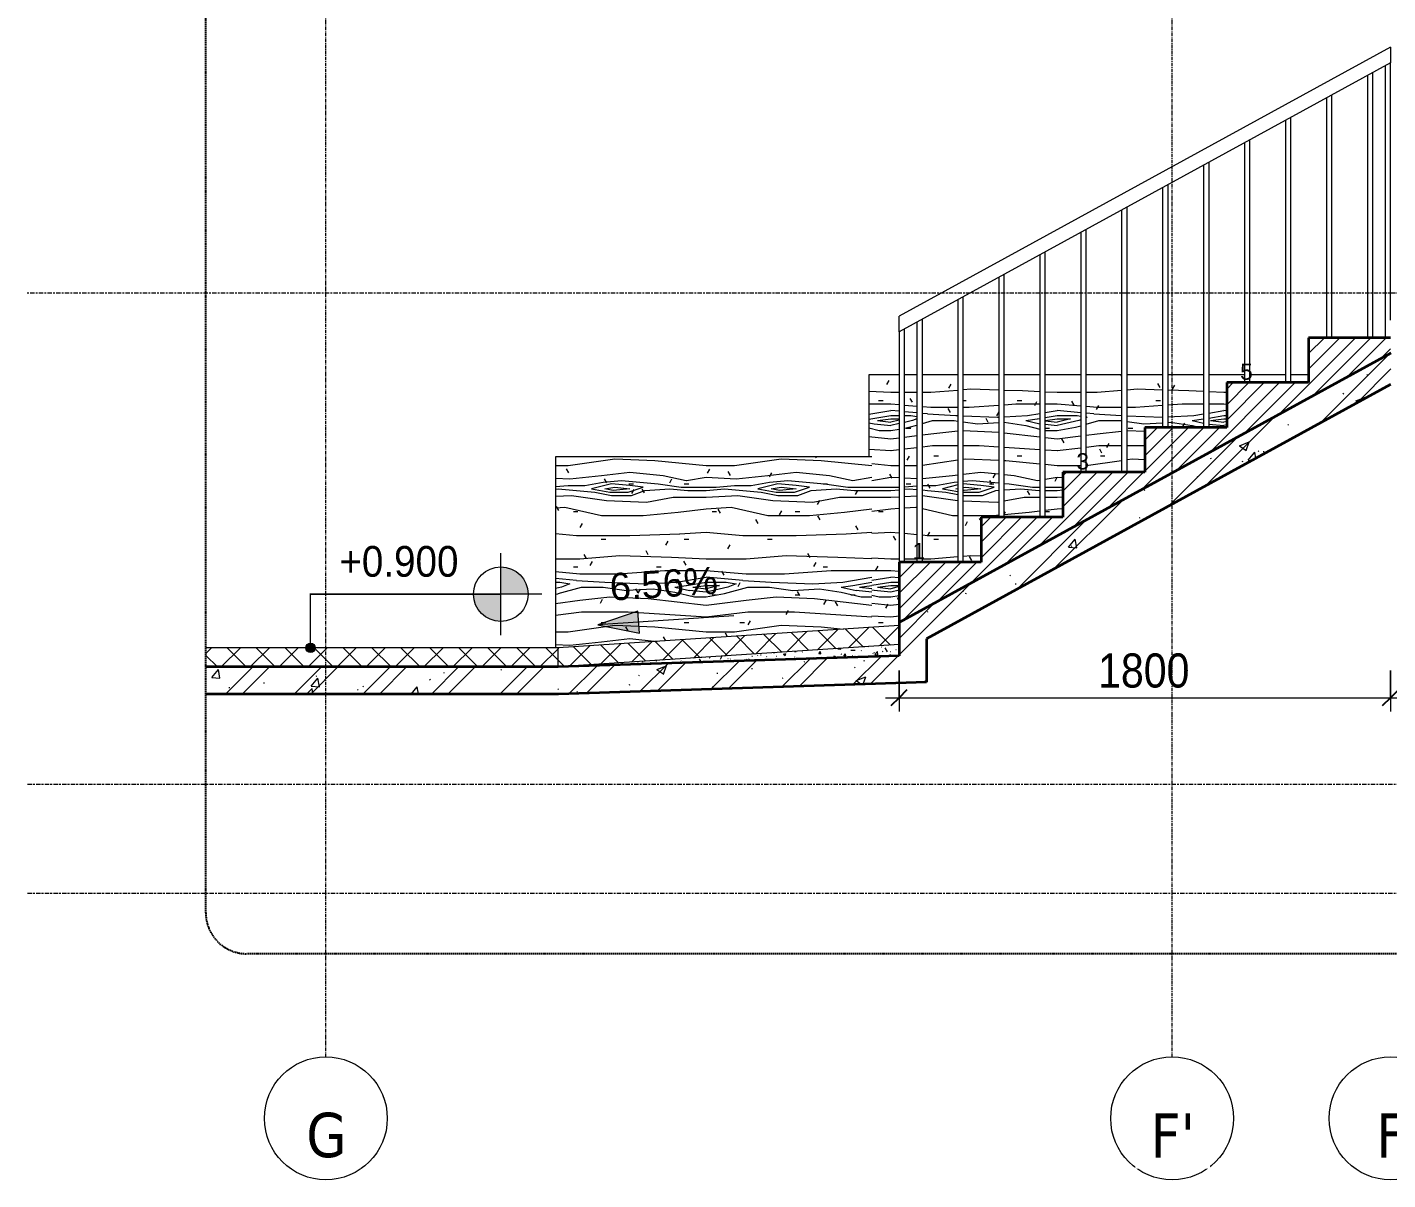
# Model space of a CAD drawing. Header units: millimetres. Extents: x 74302 to 149682, y -1785 to 49068.
# Drawn here: x 87919 to 92904, y -1048 to 3173 of the extents above; entities that cross this region are included whole.
import ezdxf

# ---------------------------------------------------------------- set-up
doc = ezdxf.new("R2010")
doc.units = ezdxf.units.MM
for name, pattern in [('Centre', [31.75, 6.35, -4.7625, 15.875, -4.7625]), ('Demolished', [7.14375, 4.7625, -2.38125]), ('Grid Line', [22.225, 12.7, -3.175, 3.175, -3.175]), ('Hidden', [7.14375, 4.7625, -2.38125])]:
    doc.linetypes.add(name, pattern=pattern)
for name, color, linetype, lineweight in [('A-ANNO-DIMS', 211, 'Continuous', 9), ('A-ANNO-DIMS-50', 211, 'Continuous', 9), ('A-DETL-DEMO', 6, 'Demolished', 18), ('A-DETL-GENF', 92, 'Continuous', 18), ('A-DETL-GENF-3', 92, 'Hidden', 25), ('A-DETL-GENF-4', 9, 'Continuous', 18), ('A-DETL-MEDM', 33, 'Continuous', 35), ('A-FLOR-FNSH-2', 7, 'Continuous', 18), ('A-FLOR-HRAL', 11, 'Continuous', 18), ('A-FLOR-HRAL-1', 7, 'Continuous', 18), ('A-FLOR-LEVL-2', 51, 'Centre', 9), ('A-FLOR-MCUT', 51, 'Continuous', 18), ('A-FLOR-PATT-2', 8, 'Continuous', 18), ('A-WALL', 113, 'Continuous', 18), ('A-WALL-PATT-5', 254, 'Continuous', 18), ('G-ANNO-DIMS', 111, 'Continuous', 9), ('S-GRID-1', 1, 'Grid Line', 9), ('S-GRID-IDEN', 1, 'Continuous', 9), ('S-STRS', 31, 'Continuous', 18), ('S-STRS-1', 31, 'Continuous', 35), ('S-STRS-ANNO', 31, 'Continuous', 18)]:
    doc.layers.add(name, color=color, linetype=linetype, lineweight=lineweight)
doc.styles.add('Arial_1', font='arial.ttf', dxfattribs={"height": 59.53})
doc.styles.add('Arial_3', font='arial.ttf', dxfattribs={"height": 100})
doc.styles.add('Arial_4', font='arial.ttf', dxfattribs={"width": 0.9, "height": 112.5})
doc.styles.add('Tahoma_B', font='tahomabd.ttf', dxfattribs={"height": 162.5})
doc.styles.add('UTM Avo', font='', dxfattribs={"width": 0.9, "height": 125})
doc.styles.get('UTM Avo').set_extended_font_data('UTM Avo')
doc.dimstyles.new('1_Dim_chi_tiet_2_5', dxfattribs={"dimscale": 304.8, "dimtxt": 124.912619, "dimasz": 0.19685, "dimexe": 0.164042, "dimexo": 0.0625, "dimgap": 0.016404, "dimtad": 1, "dimdec": 0, "dimrnd": 5, "dimzin": 0, "dimdsep": 46, "dimtxsty": 'UTM Avo', "dimblk1": 'OBLIQUE', "dimblk2": 'OBLIQUE', "dimsah": 1, "dimcen": 0.09, "dimdle": 0.164042, "dimazin": 0, "dimtfac": 1, "dimtdec": 4, "dimtix": 1, "dimtmove": 0, "dimatfit": 3, "dimfxl": 0.328084, "dimfxlon": 1, "dimtvp": 1, "dimtolj": 1, "dimtzin": 0, "dimarcsym": 2})
pattern_1 = [(45, (94085.575, 15725), (-53.033, 53.033), []), (135, (94085.575, 15725), (-53.033, -53.033), [])]
pattern_2 = [(0, (94085.57, 15725), (406.4, 101.6), [16.764, -288.036, 16.764, -288.036, -1625.6]), (0, (94085.57, 15725), (406.4, 101.6), [-609.6, 16.764, -592.836, 16.764, -288.036, -711.2]), (0, (94085.57, 15725), (406.4, 101.6), [-1524, 16.764, -186.436, 16.764, -491.236]), (120, (94237.97, 15775.8), (-291.1882, 301.1527), [16.764, -288.036, 16.764, -288.036, -1625.6]), (120, (94237.97, 15775.8), (-291.1882, 301.1527), [-609.6, 16.764, -592.836, 16.764, -288.036, -711.2]), (120, (94237.97, 15775.8), (-291.1882, 301.1527), [-1524, 16.764, -186.436, 16.764, -491.236]), (240, (94288.77, 15979), (-115.2118, -402.7527), [16.764, -288.036, 16.764, -288.036, -1625.6]), (240, (94288.77, 15979), (-115.2118, -402.7527), [-609.6, 16.764, -592.836, 16.764, -288.036, -711.2]), (240, (94288.77, 15979), (-115.2118, -402.7527), [-1524, 16.764, -186.436, 16.764, -491.236])]

# ---------------------------------------------------------------- blocks, each defined once
blk = doc.blocks.new('Railing - 20mm-1483599-TKCS_SẢNH - BẬC CẤP 2 - MẶT CẮT 1')
at = {"layer": 'A-FLOR-HRAL'}
for p, q in [((-44621.9, 2996.4), (-44621.9, 2035.7)), ((-44601.9, 2035.7), (-44601.9, 3007.4))]:
    blk.add_line(p, q, dxfattribs=at)
blk = doc.blocks.new('Railing - 20mm-1483597-TKCS_SẢNH - BẬC CẤP 2 - MẶT CẮT 1')
at = {"layer": 'A-FLOR-HRAL'}
for p, q in [((-44771.9, 2914.3), (-44771.9, 2035.7)), ((-44751.9, 2035.7), (-44751.9, 2925.3))]:
    blk.add_line(p, q, dxfattribs=at)
blk = doc.blocks.new('Railing - 20mm-1483595-TKCS_SẢNH - BẬC CẤP 2 - MẶT CẮT 1')
at = {"layer": 'A-FLOR-HRAL'}
for p, q in [((-44536.9, 2100), (-44536.9, 3043)), ((-44556.9, 3032), (-44556.9, 2035.7))]:
    blk.add_line(p, q, dxfattribs=at)
blk = doc.blocks.new('Railing - 20mm-1483593-TKCS_SẢNH - BẬC CẤP 2 - MẶT CẮT 1')
at = {"layer": 'A-FLOR-HRAL'}
for p, q in [((-46336.9, 2057.3), (-46336.9, 1214.3)), ((-46316.9, 1214.3), (-46316.9, 2068.2))]:
    blk.add_line(p, q, dxfattribs=at)
blk = doc.blocks.new('Railing - Railing-939774-TKCS_SẢNH - BẬC CẤP 2 - MẶT CẮT 1')
for name, p in [('Railing - 20mm-1483595-TKCS_SẢNH - BẬC CẤP 2 - MẶT CẮT 1', (0, 0)), ('Railing - 20mm-1483599-TKCS_SẢNH - BẬC CẤP 2 - MẶT CẮT 1', (0, 0)), ('Railing - 20mm-1483597-TKCS_SẢNH - BẬC CẤP 2 - MẶT CẮT 1', (0, 0)), ('Railing - 20mm-1483599-TKCS_SẢNH - BẬC CẤP 2 - MẶT CẮT 1', (-300, -164.3)), ('Railing - 20mm-1483597-TKCS_SẢNH - BẬC CẤP 2 - MẶT CẮT 1', (-300, -164.3)), ('Railing - 20mm-1483599-TKCS_SẢNH - BẬC CẤP 2 - MẶT CẮT 1', (-600, -328.6)), ('Railing - 20mm-1483597-TKCS_SẢNH - BẬC CẤP 2 - MẶT CẮT 1', (-600, -328.6)), ('Railing - 20mm-1483599-TKCS_SẢNH - BẬC CẤP 2 - MẶT CẮT 1', (-900, -492.9)), ('Railing - 20mm-1483597-TKCS_SẢNH - BẬC CẤP 2 - MẶT CẮT 1', (-900, -492.9)), ('Railing - 20mm-1483599-TKCS_SẢNH - BẬC CẤP 2 - MẶT CẮT 1', (-1200, -657.1)), ('Railing - 20mm-1483597-TKCS_SẢNH - BẬC CẤP 2 - MẶT CẮT 1', (-1200, -657.1)), ('Railing - 20mm-1483599-TKCS_SẢNH - BẬC CẤP 2 - MẶT CẮT 1', (-1500, -821.4)), ('Railing - 20mm-1483597-TKCS_SẢNH - BẬC CẤP 2 - MẶT CẮT 1', (-1500, -821.4)), ('Railing - 20mm-1483593-TKCS_SẢNH - BẬC CẤP 2 - MẶT CẮT 1', (0, 0))]:
    blk.add_blockref(name, p)
blk = doc.blocks.new('Top Rail Type - Top Rail_Internal_-939791-TKCS_SẢNH - BẬC CẤP 2 - MẶT CẮT 1')
at = {"layer": 'A-FLOR-HRAL'}
for p, q in [((-44536.9, 3100), (-46336.9, 2114.3)), ((-44536.9, 3100), (-44536.9, 3043)), ((-44536.9, 3043), (-46336.9, 2057.3)), ((-46336.9, 2057.3), (-46336.9, 2114.3))]:
    blk.add_line(p, q, dxfattribs=at)
blk = doc.blocks.new('BORDER VIEW - BORDER VIEW-2327237-TKCS_SẢNH - BẬC CẤP 2 - MẶT CẮT 1')
at = {"layer": 'A-DETL-GENF-3'}
for p, q in [((-48876.9, -70), (-48876.9, 5652.3)), ((-38236.7, -220), (-48726.9, -220))]:
    blk.add_line(p, q, dxfattribs=at)
blk.add_arc((-48726.9, -70), 150, 180, 270, dxfattribs=at)
blk = doc.blocks.new('Grid - M_Grid Head - Circle-353313-TKCS_SẢNH - BẬC CẤP 2 - MẶT CẮT 1')
at = {"layer": 'S-GRID-IDEN'}
blk.add_circle((-39236.9, -822.9), 225, dxfattribs=at)
blk = doc.blocks.new('Spot Elevations - M_Spot Elevation - Target Filled-350595-TKCS_SẢNH - BẬC CẤP 2 - MẶT CẮT 1')
at = {"layer": 'G-ANNO-DIMS'}
h = blk.add_hatch(color=256, dxfattribs=at)
edge = h.paths.add_edge_path()
edge.add_line((-47796.3, 1096.7), (-47696.3, 1096.7))
edge.add_arc((-47796.3, 1096.7), 100, 0, 90)
edge.add_line((-47796.3, 1196.7), (-47796.3, 1096.7))
h = blk.add_hatch(color=256, dxfattribs=at)
edge = h.paths.add_edge_path()
edge.add_line((-47796.3, 1096.7), (-47896.3, 1096.7))
edge.add_arc((-47796.3, 1096.7), 100, 180, 270)
edge.add_line((-47796.3, 996.7), (-47796.3, 1096.7))
for p, q in [((-47796.3, 946.7), (-47796.3, 1246.7)), ((-47646.3, 1096.7), (-48496.3, 1096.7))]:
    blk.add_line(p, q, dxfattribs=at)
blk.add_circle((-47796.3, 1096.7), 100, dxfattribs=at)
blk = doc.blocks.new('DIMBLOCK17-TKCS_SẢNH - BẬC CẤP 2 - MẶT CẮT 1')
at = {"layer": 'A-ANNO-DIMS-50'}
for p, q in [((91113.5, 817.3), (91113.5, 667.3)), ((91113.5, 717.3), (91113.5, 817.3)), ((92913.5, 817.3), (92913.5, 667.3)), ((92913.5, 717.3), (92913.5, 817.3)), ((91063.5, 717.3), (92963.5, 717.3))]:
    blk.add_line(p, q, dxfattribs=at)
at = {"layer": 'A-ANNO-DIMS-50', "lineweight": 25}
for p, q in [((91113.5, 717.3), (91083.5, 687.3)), ((91113.5, 717.3), (91143.5, 747.3)), ((92913.5, 717.3), (92883.5, 687.3)), ((92913.5, 717.3), (92943.5, 747.3))]:
    blk.add_line(p, q, dxfattribs=at)
at = {"layer": 'A-ANNO-DIMS-50', "color": 0, "insert": (91842.3, 879.7), "char_height": 125, "width": 410.824, "attachment_point": 1, "line_spacing_factor": 1.110334, "style": 'UTM Avo'}
blk.add_mtext('1800', dxfattribs=at)
blk = doc.blocks.new('_Oblique')
at = {"color": 0, "linetype": 'ByBlock', "lineweight": -2}
blk.add_line((-0.5, -0.5), (0.5, 0.5), dxfattribs=at)

msp = doc.modelspace()

# ---------------------------------------------------------------- hatches: boundary and pattern name
at = {"layer": 'A-DETL-GENF-4'}
h = msp.add_hatch(dxfattribs=at)
h.set_pattern_fill('FP_6', color=256, style=0, pattern_type=2)
h.set_pattern_definition([(50, (94085.57, 15725), (364.368, -31.8783), [38.1, -419.1]), (355, (94085.57, 15725), (-70.486, 382.113), [30.48, -335.28]), (100.451, (94115.94, 15722.34), (293.885, 350.233), [32.38, -356.18]), (46.184, (94085.57, 15826.6), (542.158, -84.086), [57.15, -628.65]), (96.636, (94130.75, 15819.6), (474.805, 494.855), [48.57, -534.27]), (351.184, (94085.6, 15826.6), (474.81, 494.85), [45.72, -502.92]), (21, (94136.37, 15801.2), (303.2285, -204.5305), [38.1, -419.1]), (326, (94136.37, 15801.2), (123.604, 368.376), [30.48, -335.28]), (71.451, (94161.64, 15784.16), (426.834, 163.843), [32.38, -356.18]), (37.5, (94085.57, 15725), (6.1766, 169.1102), [3.353, -327.863, 3.353, -337.007, -336.55]), (37.5, (94085.57, 15725), (6.1766, 169.1102), [-671.576, 3.353, -333.197]), (7.5, (94085.57, 15725), (133.6389, 200.3615), [3.353, -190.703, 3.353, -320.243, -128.27]), (7.5, (94085.57, 15725), (133.6389, 200.3615), [-517.652, 3.353, -124.917]), (327.5, (93972.29, 15725), (271.1818, -11.4584), [3.353, -123.647, 3.353, -392.887, -525.78]), (327.5, (93972.29, 15725), (271.1818, -11.4584), [-523.24, 3.353, -522.427]), (317.5, (93921.5, 15725), (296.2585, 50.853), [3.353, -161.747, 3.353, -259.791, -373.38]), (317.5, (93921.5, 15725), (296.2585, 50.853), [-428.244, 3.353, -370.027]), (45, (94085.57, 15725), (-125.7236, 125.7236), []), (45, (94085.57, 15915.5), (-125.7236, 125.7236), [])])
h.paths.add_polyline_path([(89865.8, 730), (91213.5, 774.2), (91213.5, 933.7), (92915.2, 1865.6), (92915.2, 1979.6), (91113.5, 993), (91113.5, 871), (89864.1, 830), (88573.5, 830), (88573.5, 730)])
at = {"layer": 'A-FLOR-PATT-2'}
h = msp.add_hatch(dxfattribs=at)
h.set_pattern_fill('FP_8', color=256, style=0, pattern_type=2)
h.set_pattern_definition(pattern_1)
h.paths.add_polyline_path([(89864.1, 830), (91113.5, 911.9), (91113.5, 981.9), (89864.1, 900), (89864.1, 871)])
h = msp.add_hatch(dxfattribs=at)
h.set_pattern_fill('FP_8', color=256, style=0, pattern_type=2)
h.set_pattern_definition(pattern_1)
h.paths.add_polyline_path([(89864.1, 830), (89864.1, 900), (88573.5, 900), (88573.5, 830)])
h = msp.add_hatch(dxfattribs=at)
h.set_pattern_fill('FP_9', color=256, style=0, pattern_type=2)
h.set_pattern_definition([(0, (94085.575, 15725), (203.2, 50.8), [16.764, -135.636, 16.764, -135.636, -812.8]), (0, (94085.575, 15725), (203.2, 50.8), [-304.8, 16.764, -288.036, 16.764, -135.636, -355.6]), (0, (94085.575, 15725), (203.2, 50.8), [-762, 16.764, -84.836, 16.764, -237.236]), (120, (94161.775, 15750.4), (-145.59409, 150.57636), [16.764, -135.636, 16.764, -135.636, -812.8]), (120, (94161.775, 15750.4), (-145.59409, 150.57636), [-304.8, 16.764, -288.036, 16.764, -135.636, -355.6]), (120, (94161.775, 15750.4), (-145.59409, 150.57636), [-762, 16.764, -84.836, 16.764, -237.236]), (240, (94187.175, 15852), (-57.60591, -201.37636), [16.764, -135.636, 16.764, -135.636, -812.8]), (240, (94187.175, 15852), (-57.60591, -201.37636), [-304.8, 16.764, -288.036, 16.764, -135.636, -355.6]), (240, (94187.175, 15852), (-57.60591, -201.37636), [-762, 16.764, -84.836, 16.764, -237.236])])
h.paths.add_polyline_path([(89864.1, 830), (91113.5, 871), (91113.5, 911.9), (89865.8, 830.1)])
h = msp.add_hatch(dxfattribs=at)
h.set_pattern_fill('FP_10', color=256, style=0, pattern_type=2)
h.set_pattern_definition([(50, (94085.575, 15725), (91.09195, -7.96922), [9.525, -104.775]), (355, (94085.57, 15725), (-17.6212, 95.5283), [7.62, -83.82]), (100.451, (94093.17, 15724.34), (73.47134, 87.55785), [8.095, -89.045]), (46.184, (94085.57, 15750.4), (135.5398, -21.0213), [14.287, -157.162]), (96.636, (94096.87, 15748.65), (118.7017, 123.7142), [12.143, -133.568]), (351.184, (94085.57, 15750.4), (118.7029, 123.713), [11.43, -125.73]), (21, (94098.275, 15744.05), (75.80726, -51.1323), [9.525, -104.775]), (326, (94098.27, 15744.05), (30.9012, 92.09387), [7.62, -83.82]), (71.451, (94104.59, 15739.79), (106.70837, 40.9602), [8.095, -89.045]), (37.5, (94085.575, 15725), (1.54416, 42.27754), [1.676, -81.128, 1.676, -83.414, -84.138]), (37.5, (94085.575, 15725), (1.54416, 42.27754), [-167.894, 1.676, -82.461]), (7.5, (94085.575, 15725), (33.40972, 50.09037), [1.676, -46.838, 1.676, -79.223, -32.068]), (7.5, (94085.575, 15725), (33.40972, 50.09037), [-129.413, 1.676, -30.391]), (327.5, (94057.254, 15725), (67.79551, -2.864035), [1.676, -30.074, 1.676, -97.384, -131.445]), (327.5, (94057.254, 15725), (67.79551, -2.864035), [-130.81, 1.676, -129.769]), (317.5, (94044.554, 15725), (74.06478, 12.71375), [1.676, -39.599, 1.676, -64.11, -93.345]), (317.5, (94044.554, 15725), (74.06478, 12.71375), [-107.061, 1.676, -91.669])])
h.paths.add_polyline_path([(89864.1, 830), (91113.5, 871), (91113.5, 911.9), (89865.8, 830.1)])
at = {"layer": 'A-WALL-PATT-5'}
h = msp.add_hatch(dxfattribs=at)
h.set_pattern_fill('FP_15', color=256, style=0, pattern_type=2)
h.set_pattern_definition(pattern_2)
h.paths.add_polyline_path([(91013.1, 975.4), (91113.5, 981.9), (91113.5, 1900), (91003.1, 1900), (91003.1, 1600), (91013.1, 1600), (91013.1, 993)])
h.paths.add_polyline_path([(91133.5, 1214.3), (91178.5, 1214.3), (91178.5, 1900), (91133.5, 1900), (91133.5, 1228.2)])
h.paths.add_polyline_path([(91260.7, 1214.3), (91328.5, 1214.3), (91328.5, 1900), (91198.5, 1900), (91198.5, 1214.3), (91233.9, 1214.3)])
h.paths.add_polyline_path([(91413.5, 1214.3), (91413.5, 1378.6), (91478.5, 1378.6), (91478.5, 1900), (91348.5, 1900), (91348.5, 1214.3)])
h.paths.add_polyline_path([(91498.5, 1378.6), (91628.5, 1378.6), (91628.5, 1900), (91498.5, 1900), (91498.5, 1420.3)])
h.paths.add_polyline_path([(91648.5, 1378.6), (91713.5, 1378.6), (91713.5, 1542.9), (91778.5, 1542.9), (91778.5, 1900), (91648.5, 1900), (91648.5, 1412.3)])
h.paths.add_polyline_path([(91928.5, 1542.9), (91928.5, 1900), (91798.5, 1900), (91798.5, 1542.9)])
h.paths.add_polyline_path([(91948.5, 1542.9), (92013.5, 1542.9), (92013.5, 1707.1), (92078.5, 1707.1), (92078.5, 1900), (91948.5, 1900), (91948.5, 1707.1)])
h.paths.add_polyline_path([(92248.5, 1707.1), (92313.5, 1707.1), (92313.5, 1871.4), (92378.5, 1871.4), (92378.5, 1900), (92248.5, 1900), (92248.5, 1796.1)])
h.paths.add_polyline_path([(92228.5, 1707.1), (92228.5, 1900), (92098.5, 1900), (92098.5, 1707.1)])
h.paths.add_polyline_path([(92613.5, 1871.4), (92613.5, 1900), (92548.5, 1900), (92548.5, 1871.4)])
h.paths.add_polyline_path([(92398.5, 1871.4), (92528.5, 1871.4), (92528.5, 1900), (92398.5, 1900)])
h = msp.add_hatch(dxfattribs=at)
h.set_pattern_fill('FP_16', color=256, style=0, pattern_type=2)
h.set_pattern_definition([(349.695, (93097.5, 869.39), (3657.5982, -609.61), [68.155, -6747.38]), (0, (93164.56, 857.2), (609.6, 609.6), [67.06, -542.54]), (18.435, (93231.61, 857.2), (1219.199, 609.602), [57.83, -1869.89]), (172.875, (93286.48, 875.49), (4267.1994, -609.5991), [49.15, -4865.604]), (174.806, (93237.71, 881.584), (6096.004, -609.5547), [67.333, -6665.92]), (194.036, (93170.65, 887.68), (-1828.802, -609.592), [75.4, -2438.04]), (9.462, (93146.27, 869.39), (3048.005, 609.5835), [37.08, -3670.97]), (353.66, (93182.845, 875.49), (-4876.8008, 609.5835), [55.2, -5464.96]), (185.711, (93237.71, 869.39), (-5486.3951, -609.6394), [61.264, -6065.14]), (168.69, (93176.75, 863.3), (2438.4, -609.6026), [31.084, -3077.28]), (354.806, (93042.637, 863.296), (-6096.004, 609.5547), [67.333, -6665.92]), (348.69, (93109.69, 857.2), (-2438.4, 609.6026), [62.17, -3046.194]), (0, (93170.65, 845), (609.6, 609.6), [73.15, -536.45]), (20.556, (93243.805, 845.01), (3048, 1219.197), [52.084, -5156.34]), (3.814, (93292.573, 863.296), (8534.40115, 609.5889), [91.643, -9072.654]), (354.806, (93384.01, 869.39), (-6096.004, 609.5547), [67.333, -6665.92]), (0, (93451.07, 863.3), (609.6, 609.6), [67.06, -542.54]), (5.194, (92908.525, 863.296), (6096.004, 609.5547), [67.333, -6665.92]), (354.806, (92975.58, 869.39), (-6096.004, 609.5547), [67.333, -6665.92]), (0, (92908.5, 875.5), (609.6, 609.6), [36.58, -573.02]), (5.194, (92945.1, 875.49), (6096.004, 609.5547), [67.333, -6665.92]), (0, (93012.16, 881.6), (609.6, 609.6), [60.96, -548.64]), (10.305, (93073.117, 881.584), (-3657.5982, -609.61), [68.155, -6747.38]), (5.194, (93140.17, 893.776), (6096.004, 609.5547), [67.333, -6665.92]), (354.806, (93207.23, 899.87), (-6096.004, 609.5547), [67.333, -6665.92]), (354.806, (93274.285, 893.776), (-6096.004, 609.5547), [67.333, -6665.92]), (351.87, (93341.34, 887.68), (-3657.6004, 609.593), [86.21, -4224.31]), (0, (93426.7, 875.5), (609.6, 609.6), [91.44, -518.16]), (347.471, (93402.3, 509.73), (3047.9989, -609.6108), [56.2, -5564.033]), (354.289, (93457.165, 497.536), (-5486.3951, 609.6394), [61.264, -6065.14]), (8.13, (93402.3, 509.73), (3657.6004, 609.593), [43.105, -4267.42]), (9.462, (93444.97, 515.82), (3048.005, 609.5835), [74.16, -3633.89]), (0, (92908.5, 528), (609.6, 609.6), [73.15, -536.45]), (350.538, (92981.68, 528.02), (-3048.005, 609.5835), [37.08, -3670.97]), (201.801, (93018.25, 521.92), (1828.8045, 609.587), [32.83, -3249.97]), (192.995, (92987.773, 509.73), (5486.3931, 1219.23746), [81.33, -8051.747]), (352.875, (93469.36, 509.73), (-4267.1994, 609.5991), [49.15, -4865.604]), (7.125, (93469.36, 509.73), (4267.1994, 609.5991), [49.15, -4865.604]), (0, (92908.5, 515.8), (609.6, 609.6), [48.77, -560.83]), (194.036, (92957.3, 515.82), (-1828.802, -609.592), [50.27, -2463.18]), (356.633, (93042.637, 534.112), (-9753.5944, 609.6919), [103.81, -10277.302]), (357.709, (93146.269, 528.016), (-14630.39665, 609.6991), [152.522, -15099.665]), (3.18, (93298.67, 521.92), (10363.1983, 609.6312), [109.897, -10879.823]), (9.462, (93408.4, 528.02), (3048.005, 609.5835), [111.24, -3596.81]), (10.305, (92908.525, 473.15), (-3657.5982, -609.61), [68.155, -6747.38]), (15.945, (92975.58, 485.34), (-2438.4042, -609.5832), [88.76, -4349.196]), (0, (93060.9, 509.7), (609.6, 609.6), [79.25, -530.35]), (351.87, (93140.17, 509.73), (-3657.6004, 609.593), [86.21, -4224.31]), (3.576, (93225.517, 497.536), (9144.00297, 609.5468), [97.726, -9674.906]), (351.254, (93323.053, 503.63), (4267.201, -609.5878), [80.18, -7937.856]), (345.964, (93402.3, 491.44), (-1828.802, 609.5924), [75.4, -2438.04]), (0, (93475.45, 473.15), (609.6, 609.6), [42.67, -566.93]), (174.806, (93042.637, 534.11), (6096.004, -609.5547), [134.665, -6598.587]), (355.236, (92908.525, 570.69), (-6705.5965, 609.6414), [146.81, -7193.745]), (0, (93054.8, 558.5), (609.6, 609.6), [140.21, -469.39]), (4.086, (93195.037, 558.496), (7924.795, 609.65274), [171.123, -8385.02]), (0, (93365.7, 570.7), (609.6, 609.6), [152.4, -457.2]), (7.125, (92908.525, 442.67), (4267.1994, 609.599), [147.443, -4767.31]), (6.34, (93054.83, 460.96), (4876.8008, 609.5835), [110.403, -5409.76]), (357.51, (93164.557, 473.152), (-13411.19697, 609.7044), [140.34, -13893.706]), (353.48, (93304.765, 467.056), (-15849.59217, 1828.85517), [214.749, -21260.135]), (3.013, (92908.525, 838.912), (10972.79715, 609.6408), [115.984, -11482.446]), (351.87, (93024.35, 845.01), (-3657.6004, 609.593), [129.316, -4181.21]), (357.614, (93152.365, 826.72), (-14020.79943, 609.61372), [146.43, -14496.664]), (10.62, (93298.67, 820.624), (-6705.59246, -1219.2397), [99.236, -9824.334]), (0, (93396.2, 838.9), (609.6, 609.6), [121.92, -487.68]), (356.82, (92908.525, 912.064), (-10363.1983, 609.6312), [109.897, -10879.823]), (6.009, (93018.253, 905.968), (-6095.999, -609.59918), [116.464, -11529.93]), (6.71, (93134.077, 918.16), (-5486.39734, -609.61573), [104.346, -10330.325]), (354.289, (93237.71, 930.35), (-5486.3951, 609.6394), [122.53, -6003.877]), (347.905, (93359.63, 918.16), (-5486.3949, 1219.22295), [87.28, -8640.862]), (9.462, (93444.97, 899.87), (3048.005, 609.5835), [74.16, -3633.89]), (3.814, (92908.525, 796.24), (8534.40115, 609.5889), [91.643, -9072.654]), (347.196, (92999.965, 802.336), (-7924.80896, 1828.76326), [137.532, -13615.67]), (0, (93134.1, 771.86), (609.6, 609.6), [152.4, -457.2]), (5.44, (93286.477, 771.856), (-6705.6025, -609.56085), [128.595, -12730.932]), (6.71, (93414.493, 784.048), (-5486.39734, -609.61573), [104.346, -10330.325]), (0, (92908.5, 954.74), (609.6, 609.6), [103.63, -505.97]), (8.13, (93012.16, 954.74), (3657.6004, 609.593), [172.42, -4138.1]), (357.614, (93182.845, 979.12), (-14020.79943, 609.61372), [146.43, -14496.664]), (354.472, (93329.149, 973.024), (12801.59101, -1219.3029), [189.859, -18796.025]), (6.843, (92908.525, 400), (-10363.19504, -1219.24128), [153.494, -15195.842]), (0, (93060.9, 418.3), (609.6, 609.6), [170.69, -438.91]), (356.348, (93231.613, 418.288), (-18897.604963, 1219.126665), [287.095, -28422.422]), (0, (92908.5, 613.36), (609.6, 609.6), [146.3, -463.3]), (4.764, (93054.83, 613.36), (6705.5965, 609.6414), [146.81, -7193.745]), (358.152, (93201.133, 625.552), (-18287.99624, 609.72412), [189.074, -18718.355]), (357.274, (93390.11, 619.456), (-12192.00424, 609.53415), [128.16, -12687.945]), (354.806, (92908.525, 710.896), (-6096.004, 609.5547), [134.665, -6598.587]), (0, (93042.64, 698.7), (609.6, 609.6), [195.07, -414.53]), (1.909, (93237.709, 698.704), (17678.40105, 609.55323), [182.982, -18115.176]), (3.576, (93420.59, 704.8), (9144.00297, 609.5468), [97.726, -9674.906])])
h.paths.add_polyline_path([(91013.1, 975.4), (91113.5, 981.9), (91113.5, 1900), (91003.1, 1900), (91003.1, 1600), (91013.1, 1600), (91013.1, 993)])
h.paths.add_polyline_path([(91133.5, 1214.3), (91178.5, 1214.3), (91178.5, 1900), (91133.5, 1900), (91133.5, 1228.2)])
h.paths.add_polyline_path([(91260.7, 1214.3), (91328.5, 1214.3), (91328.5, 1900), (91198.5, 1900), (91198.5, 1214.3), (91233.9, 1214.3)])
h.paths.add_polyline_path([(91413.5, 1214.3), (91413.5, 1378.6), (91478.5, 1378.6), (91478.5, 1900), (91348.5, 1900), (91348.5, 1214.3)])
h.paths.add_polyline_path([(91498.5, 1378.6), (91628.5, 1378.6), (91628.5, 1900), (91498.5, 1900), (91498.5, 1420.3)])
h.paths.add_polyline_path([(91648.5, 1378.6), (91713.5, 1378.6), (91713.5, 1542.9), (91778.5, 1542.9), (91778.5, 1900), (91648.5, 1900), (91648.5, 1412.3)])
h.paths.add_polyline_path([(91928.5, 1542.9), (91928.5, 1900), (91798.5, 1900), (91798.5, 1542.9)])
h.paths.add_polyline_path([(91948.5, 1542.9), (92013.5, 1542.9), (92013.5, 1707.1), (92078.5, 1707.1), (92078.5, 1900), (91948.5, 1900), (91948.5, 1707.1)])
h.paths.add_polyline_path([(92248.5, 1707.1), (92313.5, 1707.1), (92313.5, 1871.4), (92378.5, 1871.4), (92378.5, 1900), (92248.5, 1900), (92248.5, 1796.1)])
h.paths.add_polyline_path([(92228.5, 1707.1), (92228.5, 1900), (92098.5, 1900), (92098.5, 1707.1)])
h.paths.add_polyline_path([(92613.5, 1871.4), (92613.5, 1900), (92548.5, 1900), (92548.5, 1871.4)])
h.paths.add_polyline_path([(92398.5, 1871.4), (92528.5, 1871.4), (92528.5, 1900), (92398.5, 1900)])
h = msp.add_hatch(dxfattribs=at)
h.set_pattern_fill('FP_15', color=256, style=0, pattern_type=2)
h.set_pattern_definition(pattern_2)
h.paths.add_polyline_path([(89864.1, 900), (91013.1, 975.4), (91013.1, 1600), (89854.1, 1600), (89854.1, 900)])
h = msp.add_hatch(dxfattribs=at)
h.set_pattern_fill('FP_17', color=256, style=0, pattern_type=2)
h.set_pattern_definition([(349.695, (91202.08, 869.39), (3657.5982, -609.61), [68.155, -6747.38]), (0, (91269.13, 857.2), (609.6, 609.6), [67.06, -542.54]), (18.435, (91336.19, 857.2), (1219.2, 609.602), [57.83, -1869.89]), (172.875, (91391.05, 875.49), (4267.1994, -609.599), [49.15, -4865.604]), (174.806, (91342.286, 881.584), (6096.004, -609.5547), [67.333, -6665.92]), (194.036, (91275.23, 887.68), (-1828.802, -609.592), [75.4, -2438.04]), (9.462, (91250.85, 869.39), (3048.005, 609.5835), [37.08, -3670.97]), (353.66, (91287.42, 875.49), (-4876.8008, 609.5835), [55.2, -5464.96]), (185.711, (91342.286, 869.39), (-5486.3951, -609.6394), [61.264, -6065.14]), (168.69, (91281.33, 863.3), (2438.4, -609.603), [31.084, -3077.28]), (354.806, (91147.214, 863.296), (-6096.004, 609.5547), [67.333, -6665.92]), (348.69, (91214.27, 857.2), (-2438.4, 609.603), [62.17, -3046.194]), (0, (91275.2, 845), (609.6, 609.6), [73.15, -536.45]), (20.556, (91348.38, 845.01), (3048, 1219.197), [52.084, -5156.34]), (3.814, (91397.15, 863.296), (8534.4012, 609.5889), [91.643, -9072.654]), (354.806, (91488.59, 869.39), (-6096.004, 609.5547), [67.333, -6665.92]), (0, (91555.65, 863.3), (609.6, 609.6), [67.06, -542.54]), (5.194, (91013.1, 863.296), (6096.004, 609.5547), [67.333, -6665.92]), (354.806, (91080.16, 869.39), (-6096.004, 609.5547), [67.333, -6665.92]), (0, (91013.1, 875.5), (609.6, 609.6), [36.58, -573.02]), (5.194, (91049.68, 875.49), (6096.004, 609.5547), [67.333, -6665.92]), (0, (91116.73, 881.6), (609.6, 609.6), [60.96, -548.64]), (10.305, (91177.694, 881.584), (-3657.5982, -609.61), [68.155, -6747.38]), (5.194, (91244.75, 893.776), (6096.004, 609.5547), [67.333, -6665.92]), (354.806, (91311.806, 899.87), (-6096.004, 609.5547), [67.333, -6665.92]), (354.806, (91378.86, 893.776), (-6096.004, 609.5547), [67.333, -6665.92]), (351.87, (91445.92, 887.68), (-3657.6004, 609.593), [86.21, -4224.31]), (0, (91531.26, 875.5), (609.6, 609.6), [91.44, -518.16]), (347.471, (91506.88, 509.73), (3047.9989, -609.6108), [56.2, -5564.033]), (354.289, (91561.74, 497.536), (-5486.3951, 609.6394), [61.264, -6065.14]), (8.13, (91506.88, 509.73), (3657.6004, 609.593), [43.105, -4267.42]), (9.462, (91549.55, 515.82), (3048.005, 609.5835), [74.16, -3633.89]), (0, (91013.1, 528), (609.6, 609.6), [73.15, -536.45]), (350.538, (91086.25, 528.02), (-3048.005, 609.5835), [37.08, -3670.97]), (201.801, (91122.83, 521.92), (1828.8045, 609.587), [32.83, -3249.97]), (192.995, (91092.35, 509.73), (5486.3931, 1219.2375), [81.33, -8051.747]), (352.875, (91573.93, 509.73), (-4267.1994, 609.599), [49.15, -4865.604]), (7.125, (91573.93, 509.73), (4267.1994, 609.599), [49.15, -4865.604]), (0, (91013.1, 515.8), (609.6, 609.6), [48.77, -560.83]), (194.036, (91061.87, 515.82), (-1828.802, -609.592), [50.27, -2463.18]), (356.633, (91147.214, 534.112), (-9753.5944, 609.6919), [103.81, -10277.302]), (357.709, (91250.846, 528.016), (-14630.39665, 609.6991), [152.522, -15099.665]), (3.18, (91403.246, 521.92), (10363.1983, 609.6312), [109.897, -10879.823]), (9.462, (91512.97, 528.02), (3048.005, 609.5835), [111.24, -3596.81]), (10.305, (91013.1, 473.15), (-3657.5982, -609.61), [68.155, -6747.38]), (15.945, (91080.16, 485.34), (-2438.4042, -609.583), [88.76, -4349.196]), (0, (91165.5, 509.7), (609.6, 609.6), [79.25, -530.35]), (351.87, (91244.75, 509.73), (-3657.6004, 609.593), [86.21, -4224.31]), (3.576, (91330.094, 497.536), (9144.003, 609.5468), [97.726, -9674.906]), (351.254, (91427.63, 503.63), (4267.201, -609.5878), [80.18, -7937.856]), (345.964, (91506.88, 491.44), (-1828.802, 609.592), [75.4, -2438.04]), (0, (91580, 473.15), (609.6, 609.6), [42.67, -566.93]), (174.806, (91147.214, 534.11), (6096.004, -609.5547), [134.665, -6598.587]), (355.236, (91013.1, 570.69), (-6705.5965, 609.6414), [146.81, -7193.745]), (0, (91159.4, 558.5), (609.6, 609.6), [140.2, -469.4]), (4.086, (91299.614, 558.496), (7924.795, 609.6527), [171.123, -8385.02]), (0, (91470.3, 570.7), (609.6, 609.6), [152.4, -457.2]), (7.125, (91013.1, 442.67), (4267.1994, 609.599), [147.443, -4767.31]), (6.34, (91159.406, 460.96), (4876.8008, 609.5835), [110.403, -5409.76]), (357.51, (91269.134, 473.152), (-13411.19697, 609.7044), [140.34, -13893.706]), (353.48, (91409.342, 467.056), (-15849.59217, 1828.85517), [214.749, -21260.135]), (3.013, (91013.102, 838.912), (10972.79715, 609.6408), [115.984, -11482.446]), (351.87, (91128.926, 845.01), (-3657.6004, 609.593), [129.316, -4181.21]), (357.614, (91256.942, 826.72), (-14020.79943, 609.6137), [146.43, -14496.664]), (10.62, (91403.246, 820.624), (-6705.59246, -1219.2397), [99.236, -9824.334]), (0, (91500.8, 838.9), (609.6, 609.6), [121.92, -487.68]), (356.82, (91013.1, 912.064), (-10363.1983, 609.6312), [109.897, -10879.823]), (6.009, (91122.83, 905.968), (-6095.999, -609.5992), [116.464, -11529.93]), (6.71, (91238.654, 918.16), (-5486.39734, -609.6157), [104.346, -10330.325]), (354.289, (91342.286, 930.35), (-5486.3951, 609.6394), [122.53, -6003.877]), (347.905, (91464.206, 918.16), (-5486.3949, 1219.223), [87.28, -8640.862]), (9.462, (91549.55, 899.87), (3048.005, 609.5835), [74.16, -3633.89]), (3.814, (91013.1, 796.24), (8534.4012, 609.5889), [91.643, -9072.654]), (347.196, (91104.542, 802.336), (-7924.80896, 1828.76326), [137.532, -13615.67]), (0, (91238.65, 771.86), (609.6, 609.6), [152.4, -457.2]), (5.44, (91391.054, 771.856), (-6705.6025, -609.56085), [128.595, -12730.932]), (6.71, (91519.07, 784.048), (-5486.39734, -609.6157), [104.346, -10330.325]), (0, (91013.1, 954.74), (609.6, 609.6), [103.63, -505.97]), (8.13, (91116.73, 954.74), (3657.6004, 609.593), [172.42, -4138.1]), (357.614, (91287.422, 979.12), (-14020.79943, 609.6137), [146.43, -14496.664]), (354.472, (91433.726, 973.024), (12801.59101, -1219.3029), [189.859, -18796.025]), (6.843, (91013.102, 400), (-10363.19504, -1219.24128), [153.494, -15195.842]), (0, (91165.5, 418.3), (609.6, 609.6), [170.69, -438.91]), (356.348, (91336.19, 418.288), (-18897.60496, 1219.126665), [287.095, -28422.422]), (0, (91013.1, 613.36), (609.6, 609.6), [146.3, -463.3]), (4.764, (91159.406, 613.36), (6705.5965, 609.6414), [146.81, -7193.745]), (358.152, (91305.71, 625.552), (-18287.99624, 609.72412), [189.074, -18718.355]), (357.274, (91494.686, 619.456), (-12192.00424, 609.53415), [128.16, -12687.945]), (354.806, (91013.1, 710.896), (-6096.004, 609.5547), [134.665, -6598.587]), (0, (91147.2, 698.7), (609.6, 609.6), [195.07, -414.53]), (1.909, (91342.286, 698.704), (17678.40105, 609.55323), [182.982, -18115.176]), (3.576, (91525.166, 704.8), (9144.003, 609.5468), [97.726, -9674.906])])
h.paths.add_polyline_path([(89864.1, 900), (91013.1, 975.4), (91013.1, 1600), (89854.1, 1600), (89854.1, 900)])
at = {"layer": 'G-ANNO-DIMS'}
msp.add_hatch(color=256, dxfattribs=at).paths.add_polyline_path([(90009.6, 984.7), (90161.9, 954.4), (90156.6, 1034.6)])
h = msp.add_hatch(color=256, dxfattribs=at)
edge = h.paths.add_edge_path()
edge.add_arc((88957.5, 900), 17.5, 0, 360)
at = {"layer": 'S-STRS'}
h = msp.add_hatch(dxfattribs=at)
h.set_pattern_fill('FP_7', color=256, style=0, pattern_type=2)
h.set_pattern_definition([(45, (94085.575, 15725), (-28.28427, 28.28427), [])])
h.paths.add_polyline_path([(91113.5, 993), (92913.5, 1978.7), (92913.5, 2035.7), (92613.5, 2035.7), (92613.5, 1871.4), (92313.5, 1871.4), (92313.5, 1707.1), (92013.5, 1707.1), (92013.5, 1542.9), (91713.5, 1542.9), (91713.5, 1378.6), (91413.5, 1378.6), (91413.5, 1214.3), (91113.5, 1214.3)])

# ---------------------------------------------------------------- linework, layer by layer
at = {"layer": 'A-DETL-DEMO'}
msp.add_line((91402.6, 1040), (91407.6, 1040), dxfattribs=at)
at = {"layer": 'A-DETL-MEDM'}
for p, q in [((92915.2, 1979.6), (91113.5, 993)), ((92913.5, 1864.7), (91213.5, 933.7)), ((91113.5, 993), (91113.5, 871)), ((91213.5, 933.7), (91213.5, 774.2)), ((91113.5, 871), (89864.1, 830)), ((89864.1, 830), (88573.5, 830)), ((91213.5, 774.2), (89865.8, 730)), ((89865.8, 730), (88573.5, 730))]:
    msp.add_line(p, q, dxfattribs=at)
at = {"layer": 'A-FLOR-FNSH-2'}
for p, q in [((91113.5, 981.9), (89864.1, 900)), ((89864.1, 900), (88573.5, 900)), ((89864.1, 830), (89864.1, 900))]:
    msp.add_line(p, q, dxfattribs=at)
at = {"layer": 'A-FLOR-LEVL-2'}
for p, q in [((87919.5, 2200), (100202.5, 2200)), ((100202.5, 400), (87919.5, 400)), ((99567.5, 0), (87919.5, 0))]:
    msp.add_line(p, q, dxfattribs=at)
at = {"layer": 'A-FLOR-MCUT'}
msp.add_line((91113.5, 911.9), (89864.1, 830), dxfattribs=at)
at = {"layer": 'A-WALL'}
for p, q in [((91113.5, 1900), (91003.1, 1900)), ((91003.1, 1900), (91003.1, 1600)), ((91178.5, 1900), (91133.5, 1900)), ((91328.5, 1900), (91198.5, 1900)), ((91478.5, 1900), (91348.5, 1900)), ((91628.5, 1900), (91498.5, 1900)), ((91778.5, 1900), (91648.5, 1900)), ((91928.5, 1900), (91798.5, 1900)), ((92078.5, 1900), (91948.5, 1900)), ((92228.5, 1900), (92098.5, 1900)), ((92378.5, 1900), (92248.5, 1900)), ((92528.5, 1900), (92398.5, 1900)), ((92613.5, 1900), (92548.5, 1900)), ((91013.1, 1600), (89854.1, 1600)), ((89854.1, 1600), (89854.1, 900))]:
    msp.add_line(p, q, dxfattribs=at)
at = {"layer": 'G-ANNO-DIMS'}
for p, q in [((88957.5, 1096.7), (89654.2, 1096.7)), ((88957.5, 900), (88957.5, 1096.7)), ((90156.6, 1034.6), (90009.6, 984.7)), ((90508.5, 1017.4), (90009.6, 984.7)), ((90161.9, 954.4), (90156.6, 1034.6)), ((90009.6, 984.7), (90161.9, 954.4))]:
    msp.add_line(p, q, dxfattribs=at)
msp.add_circle((88957.5, 900), 17.5, dxfattribs=at)
at = {"layer": 'S-GRID-1'}
for p, q in [((89013.5, 652.1), (89013.5, 5001.2)), ((92113.5, 652.1), (92113.5, 5001.2)), ((89013.5, -597.9), (89013.5, 652.1)), ((92113.5, -597.9), (92113.5, 652.1))]:
    msp.add_line(p, q, dxfattribs=at)
at = {"layer": 'S-STRS-1'}
for p, q in [((92913.5, 2035.7), (92613.5, 2035.7)), ((92613.5, 2035.7), (92613.5, 1871.4)), ((92613.5, 1871.4), (92313.5, 1871.4)), ((92313.5, 1871.4), (92313.5, 1707.1)), ((92313.5, 1707.1), (92013.5, 1707.1)), ((92013.5, 1707.1), (92013.5, 1542.9)), ((92013.5, 1542.9), (91713.5, 1542.9)), ((91713.5, 1542.9), (91713.5, 1378.6)), ((91713.5, 1378.6), (91413.5, 1378.6)), ((91413.5, 1378.6), (91413.5, 1214.3)), ((91413.5, 1214.3), (91113.5, 1214.3)), ((91113.5, 1214.3), (91113.5, 993))]:
    msp.add_line(p, q, dxfattribs=at)

# ---------------------------------------------------------------- block references
at = {"layer": 'A-DETL-GENF'}
msp.add_blockref('BORDER VIEW - BORDER VIEW-2327237-TKCS_SẢNH - BẬC CẤP 2 - MẶT CẮT 1', (137450.5, 0), dxfattribs=at)
at = {"layer": 'A-FLOR-HRAL'}
msp.add_blockref('Top Rail Type - Top Rail_Internal_-939791-TKCS_SẢNH - BẬC CẤP 2 - MẶT CẮT 1', (137450.5, 0), dxfattribs=at)
at = {"layer": 'A-FLOR-HRAL-1'}
msp.add_blockref('Railing - Railing-939774-TKCS_SẢNH - BẬC CẤP 2 - MẶT CẮT 1', (137450.5, 0), dxfattribs=at)
at = {"layer": 'G-ANNO-DIMS'}
msp.add_blockref('Spot Elevations - M_Spot Elevation - Target Filled-350595-TKCS_SẢNH - BẬC CẤP 2 - MẶT CẮT 1', (137450.5, 0), dxfattribs=at)
at = {"layer": 'S-GRID-IDEN'}
for p in [(128250.5, 0), (131350.5, 0), (132150.5, 0)]:
    msp.add_blockref('Grid - M_Grid Head - Circle-353313-TKCS_SẢNH - BẬC CẤP 2 - MẶT CẮT 1', p, dxfattribs=at)

# ---------------------------------------------------------------- texts
at = {"layer": 'G-ANNO-DIMS', "insert": (89062.8, 1273.1), "char_height": 112.5, "width": 519.248, "attachment_point": 1, "line_spacing_factor": 0.941778, "style": 'Arial_4'}
msp.add_mtext('+0.900', dxfattribs=at)
at = {"layer": 'G-ANNO-DIMS', "insert": (90050, 1172.3), "char_height": 100, "width": 473.789, "attachment_point": 1, "rotation": 3.7525, "line_spacing_factor": 0.941778, "style": 'Arial_3'}
msp.add_mtext('6.56%', dxfattribs=at)
at = {"layer": 'S-STRS-ANNO', "char_height": 59.5, "width": 54.943, "attachment_point": 1, "line_spacing_factor": 0.941778, "style": 'Arial_1'}
for s, insert in [('5', (92362.7, 1941.4)), ('3', (91762.7, 1612.9)), ('1', (91162.7, 1284.3))]:
    msp.add_mtext(s, dxfattribs=dict(at, insert=insert))

# ---------------------------------------------------------------- dimensions: what is measured, and where the dimension line sits
at = {"layer": 'A-ANNO-DIMS'}
dim = msp.add_linear_dim(base=(92913.5, 717.3), p1=(91113.5, 817.3), p2=(92913.5, 817.3), dimstyle='1_Dim_chi_tiet_2_5', override={"dimpost": '<>', "dimfxl": 1800}, dxfattribs=at)
dim.commit()
dim.dimension.update_dxf_attribs({"geometry": 'DIMBLOCK17-TKCS_SẢNH - BẬC CẤP 2 - MẶT CẮT 1', "text_midpoint": (92013.5, 787)})

# ---------------------------------------------------------------- next in the draw order: texts
at = {"layer": 'S-GRID-IDEN', "char_height": 162.5, "attachment_point": 5, "line_spacing_factor": 0.996129, "style": 'Tahoma_B', "bg_fill": 3, "box_fill_scale": 1.25, "bg_fill_color": 256, "bg_fill_true_color": 13158600, "bg_fill_transparency": 0}
for s, insert, width in [('\\pt634.99962,1269.99925,1905.0005,2540.00013,3174.99975,3809.99937,4445.00062,5080.00025,5714.99987,6349.9995,6985.00075,7620.00037,8255,8889.99962,9524.99925,10160.0005,10795.00013,11429.99975,12064.99938,12700.00063,13335.00025,13969.99988,14604.9995,15240.00075,15875.00038,16510,17144.99963,17779.99925,18415.0005,19050.00013,19684.99975,20319.99938;G', (89015.9, -885.4), 168.5), ("\\pt634.99962,1269.99925,1905.0005,2540.00013,3174.99975,3809.99937,4445.00062,5080.00025,5714.99987,6349.9995,6985.00075,7620.00037,8255,8889.99962,9524.99925,10160.0005,10795.00013,11429.99975,12064.99938,12700.00063,13335.00025,13969.99988,14604.9995,15240.00075,15875.00038,16510,17144.99963,17779.99925,18415.0005,19050.00013,19684.99975,20319.99938;F'", (92115.6, -885.4), 192), ('\\pt634.99962,1269.99925,1905.0005,2540.00013,3174.99975,3809.99937,4445.00062,5080.00025,5714.99987,6349.9995,6985.00075,7620.00037,8255,8889.99962,9524.99925,10160.0005,10795.00013,11429.99975,12064.99938,12700.00063,13335.00025,13969.99988,14604.9995,15240.00075,15875.00038,16510,17144.99963,17779.99925,18415.0005,19050.00013,19684.99975,20319.99938;F', (92915.6, -885.4), 132.5)]:
    msp.add_mtext(s, dxfattribs=dict(at, insert=insert, width=width))

doc.saveas('drawing.dxf')
